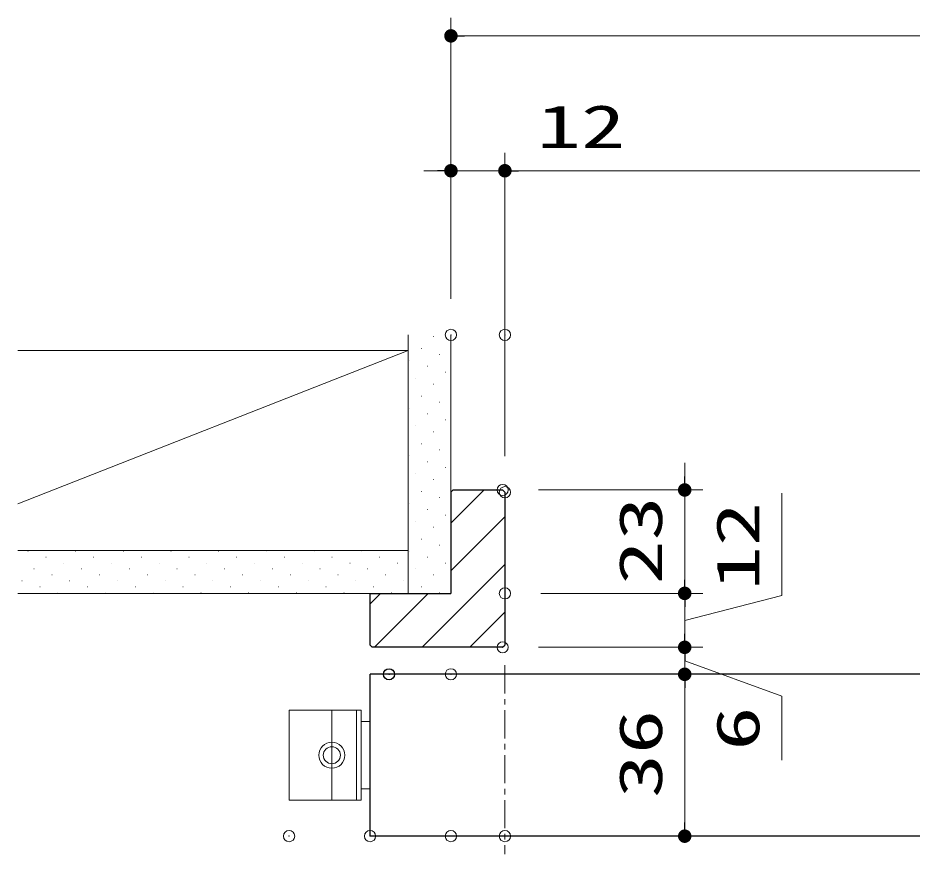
# Model space of a CAD drawing. Units: millimetres, scale not verified. Extents: x -1306 to 1306, y -607 to 607.
# Drawn here: x -1032.2 to -833.2, y -344.6 to -158.6 of the extents above; entities that cross this region are included whole.
import ezdxf
from ezdxf.enums import TextEntityAlignment as Align

# ---------------------------------------------------------------- set-up
doc = ezdxf.new("R2010")
doc.units = ezdxf.units.MM
doc.header["$LTSCALE"] = 5
doc.header["$PDMODE"] = 32
doc.header["$PDSIZE"] = 2.5
doc.linetypes.add('USER3', pattern=[2, 1.25, -0.25, 0.25, -0.25])
for name, color, linetype, lineweight in [('0-1_線(黄)', 2, 'Continuous', 15), ('0-3_ハッチング', 6, 'Continuous', 9), ('0-4_線(白)', 7, 'Continuous', 30), ('0-5_線(水)', 4, 'Continuous', 9), ('0-6_寸法線', 3, 'Continuous', 13), ('0-7_0', 3, 'Continuous', 25), ('0-8_DEFPOINTS', 7, 'Continuous', 5), ('0-A_中心線', 3, 'USER3', 9)]:
    doc.layers.add(name, color=color, linetype=linetype, lineweight=lineweight)
doc.layers.add('0-C__0-0_FRAME20', color=4, linetype='Continuous')
doc.styles.add('ＭＳ ゴシック', font='')
doc.styles.get('ＭＳ ゴシック').set_extended_font_data('MS Gothic')

# ---------------------------------------------------------------- blocks, each defined once
blk = doc.blocks.new('_DOT')
at = {"layer": '0-7_0'}
blk.add_line((-2.5, 0), (-5, 0), dxfattribs=at)
for points in [[(0, 0), (-2.5, 0), (-2.48, 0.313)], [(0, 0), (-2.48, -0.313), (-2.5, 0)], [(0, 0), (-2.48, 0.313), (-2.421, 0.622)], [(0, 0), (-2.421, -0.622), (-2.48, -0.313)], [(0, 0), (-2.421, 0.622), (-2.324, 0.92)], [(0, 0), (-2.324, -0.92), (-2.421, -0.622)], [(0, 0), (-2.324, 0.92), (-2.191, 1.204)], [(0, 0), (-2.191, -1.204), (-2.324, -0.92)], [(0, 0), (-2.191, 1.204), (-2.023, 1.469)], [(0, 0), (-2.023, -1.469), (-2.191, -1.204)], [(0, 0), (-2.023, 1.469), (-1.822, 1.711)], [(0, 0), (-1.822, -1.711), (-2.023, -1.469)], [(0, 0), (-1.822, 1.711), (-1.594, 1.926)], [(0, 0), (-1.594, -1.926), (-1.822, -1.711)], [(0, 0), (-1.594, 1.926), (-1.34, 2.111)], [(0, 0), (-1.34, -2.111), (-1.594, -1.926)], [(0, 0), (-1.34, 2.111), (-1.064, 2.262)], [(0, 0), (-1.064, -2.262), (-1.34, -2.111)], [(0, 0), (-1.064, 2.262), (-0.773, 2.378)], [(0, 0), (-0.773, -2.378), (-1.064, -2.262)], [(0, 0), (-0.773, 2.378), (-0.468, 2.456)], [(0, 0), (-0.468, -2.456), (-0.773, -2.378)], [(0, 0), (-0.468, 2.456), (-0.157, 2.495)], [(0, 0), (-0.157, -2.495), (-0.468, -2.456)], [(0, 0), (-0.157, 2.495), (0.157, 2.495)], [(0, 0), (0.157, -2.495), (-0.157, -2.495)], [(0, 0), (0.157, 2.495), (0.468, 2.456)], [(0, 0), (0.468, 2.456), (0.773, 2.378)], [(0, 0), (0.773, 2.378), (1.064, 2.262)], [(0, 0), (1.064, 2.262), (1.34, 2.111)], [(0, 0), (1.34, 2.111), (1.594, 1.926)], [(0, 0), (1.594, 1.926), (1.822, 1.711)], [(0, 0), (1.822, 1.711), (2.023, 1.469)], [(0, 0), (2.023, 1.469), (2.191, 1.204)], [(0, 0), (2.191, 1.204), (2.324, 0.92)], [(0, 0), (2.324, 0.92), (2.421, 0.622)], [(0, 0), (2.421, 0.622), (2.48, 0.313)], [(0, 0), (2.48, 0.313), (2.5, 0)], [(0, 0), (0.468, -2.456), (0.157, -2.495)], [(0, 0), (0.773, -2.378), (0.468, -2.456)], [(0, 0), (1.064, -2.262), (0.773, -2.378)], [(0, 0), (1.34, -2.111), (1.064, -2.262)], [(0, 0), (1.594, -1.926), (1.34, -2.111)], [(0, 0), (1.822, -1.711), (1.594, -1.926)], [(0, 0), (2.023, -1.469), (1.822, -1.711)], [(0, 0), (2.191, -1.204), (2.023, -1.469)], [(0, 0), (2.324, -0.92), (2.191, -1.204)], [(0, 0), (2.421, -0.622), (2.324, -0.92)], [(0, 0), (2.48, -0.313), (2.421, -0.622)], [(0, 0), (2.5, 0), (2.48, -0.313)]]:
    blk.add_solid(points, dxfattribs=at)

msp = doc.modelspace()

# ---------------------------------------------------------------- linework, layer by layer
at = {"layer": '0-1_線(黄)'}
for p, q in [((-945.321, -286.642), (-945.321, -229.142)), ((-935.821, -286.642), (-935.821, -229.142)), ((-945.321, -277.142), (-1032.159, -277.142)), ((-935.821, -286.642), (-1032.159, -286.642))]:
    msp.add_line(p, q, dxfattribs=at)
msp.add_lwpolyline([(-1032.159, -232.642), (-945.321, -232.642), (-1032.159, -266.697)], dxfattribs=at)
at = {"layer": '0-3_ハッチング'}
for p, q in [((-939.766, -229.507), (-939.716, -229.507)), ((-942.417, -232.159), (-942.367, -232.159)), ((-938.44, -233.485), (-938.39, -233.485)), ((-945.069, -234.811), (-945.019, -234.811)), ((-941.092, -236.136), (-941.042, -236.136)), ((-937.114, -237.462), (-937.064, -237.462)), ((-943.743, -238.788), (-943.693, -238.788)), ((-939.766, -240.114), (-939.716, -240.114)), ((-942.417, -242.765), (-942.367, -242.765)), ((-938.44, -244.091), (-938.39, -244.091)), ((-945.069, -245.417), (-945.019, -245.417)), ((-941.092, -246.743), (-941.042, -246.743)), ((-937.114, -248.069), (-937.064, -248.069)), ((-943.743, -249.395), (-943.693, -249.395)), ((-939.766, -250.72), (-939.716, -250.72)), ((-942.417, -253.372), (-942.367, -253.372)), ((-945.069, -256.024), (-945.019, -256.024)), ((-938.44, -254.698), (-938.39, -254.698)), ((-941.092, -257.35), (-941.042, -257.35)), ((-943.743, -260.001), (-943.693, -260.001)), ((-937.114, -258.675), (-937.064, -258.675)), ((-939.766, -261.327), (-939.716, -261.327)), ((-942.417, -263.979), (-942.367, -263.979)), ((-935.821, -271.001), (-928.462, -263.642)), ((-938.44, -265.304), (-938.39, -265.304)), ((-945.069, -266.63), (-945.019, -266.63)), ((-941.092, -267.956), (-941.042, -267.956)), ((-937.114, -269.282), (-937.064, -269.282)), ((-935.821, -281.608), (-923.821, -269.608)), ((-943.743, -270.608), (-943.693, -270.608)), ((-939.766, -271.934), (-939.716, -271.934)), ((-942.417, -274.585), (-942.367, -274.585)), ((-938.44, -275.911), (-938.39, -275.911)), ((-1029.922, -277.237), (-1029.872, -277.237)), ((-1019.315, -277.237), (-1019.265, -277.237)), ((-1008.709, -277.237), (-1008.659, -277.237)), ((-998.102, -277.237), (-998.052, -277.237)), ((-987.496, -277.237), (-987.446, -277.237)), ((-976.889, -277.237), (-976.839, -277.237)), ((-966.282, -277.237), (-966.232, -277.237)), ((-955.676, -277.237), (-955.626, -277.237)), ((-945.069, -277.237), (-945.019, -277.237)), ((-1025.944, -278.563), (-1025.894, -278.563)), ((-1021.967, -279.889), (-1021.917, -279.889)), ((-1015.338, -278.563), (-1015.288, -278.563)), ((-1011.36, -279.889), (-1011.31, -279.889)), ((-1004.731, -278.563), (-1004.681, -278.563)), ((-1000.754, -279.889), (-1000.704, -279.889)), ((-994.125, -278.563), (-994.075, -278.563)), ((-990.147, -279.889), (-990.097, -279.889)), ((-983.518, -278.563), (-983.468, -278.563)), ((-979.541, -279.889), (-979.491, -279.889)), ((-972.911, -278.563), (-972.861, -278.563)), ((-968.934, -279.889), (-968.884, -279.889)), ((-962.305, -278.563), (-962.255, -278.563)), ((-958.327, -279.889), (-958.277, -279.889)), ((-951.698, -278.563), (-951.648, -278.563)), ((-947.721, -279.889), (-947.671, -279.889)), ((-942.249, -298.642), (-923.821, -280.214)), ((-941.092, -278.563), (-941.042, -278.563)), ((-937.114, -279.889), (-937.064, -279.889)), ((-1028.596, -281.214), (-1028.546, -281.214)), ((-1017.99, -281.214), (-1017.94, -281.214)), ((-1007.383, -281.214), (-1007.333, -281.214)), ((-996.776, -281.214), (-996.726, -281.214)), ((-986.17, -281.214), (-986.12, -281.214)), ((-975.563, -281.214), (-975.513, -281.214)), ((-964.956, -281.214), (-964.906, -281.214)), ((-954.35, -281.214), (-954.3, -281.214)), ((-943.743, -281.214), (-943.693, -281.214)), ((-1031.248, -283.866), (-1031.198, -283.866)), ((-1024.619, -282.54), (-1024.569, -282.54)), ((-1020.641, -283.866), (-1020.591, -283.866)), ((-1014.012, -282.54), (-1013.962, -282.54)), ((-1010.035, -283.866), (-1009.985, -283.866)), ((-1003.405, -282.54), (-1003.355, -282.54)), ((-999.428, -283.866), (-999.378, -283.866)), ((-992.799, -282.54), (-992.749, -282.54)), ((-988.821, -283.866), (-988.771, -283.866)), ((-982.192, -282.54), (-982.142, -282.54)), ((-978.215, -283.866), (-978.165, -283.866)), ((-971.586, -282.54), (-971.536, -282.54)), ((-967.608, -283.866), (-967.558, -283.866)), ((-960.979, -282.54), (-960.929, -282.54)), ((-957.002, -283.866), (-956.952, -283.866)), ((-950.372, -282.54), (-950.322, -282.54)), ((-946.395, -283.866), (-946.345, -283.866)), ((-939.766, -282.54), (-939.716, -282.54)), ((-1027.27, -285.192), (-1027.22, -285.192)), ((-1016.664, -285.192), (-1016.614, -285.192)), ((-1006.057, -285.192), (-1006.007, -285.192)), ((-995.45, -285.192), (-995.4, -285.192)), ((-984.844, -285.192), (-984.794, -285.192)), ((-974.237, -285.192), (-974.187, -285.192)), ((-963.631, -285.192), (-963.581, -285.192)), ((-953.024, -285.192), (-952.974, -285.192)), ((-942.417, -285.192), (-942.367, -285.192)), ((-1023.293, -286.518), (-1023.243, -286.518)), ((-1012.686, -286.518), (-1012.636, -286.518)), ((-1002.08, -286.518), (-1002.03, -286.518)), ((-991.473, -286.518), (-991.423, -286.518)), ((-980.866, -286.518), (-980.816, -286.518)), ((-970.26, -286.518), (-970.21, -286.518)), ((-959.653, -286.518), (-959.603, -286.518)), ((-953.821, -289.001), (-951.462, -286.642)), ((-952.856, -298.642), (-940.856, -286.642)), ((-949.047, -286.518), (-948.997, -286.518)), ((-938.44, -286.518), (-938.39, -286.518)), ((-931.642, -298.642), (-923.821, -290.821))]:
    msp.add_line(p, q, dxfattribs=at)
at = {"layer": '0-4_線(白)'}
for p, q in [((-935.821, -264.142), (-935.321, -263.642)), ((-935.821, -264.142), (-935.821, -286.642)), ((-935.321, -263.642), (-924.321, -263.642)), ((-923.821, -264.142), (-924.321, -263.642)), ((-923.821, -264.142), (-923.821, -298.142)), ((-953.821, -286.642), (-935.821, -286.642)), ((-953.821, -298.142), (-953.821, -286.642)), ((-953.821, -298.142), (-953.321, -298.642)), ((-924.321, -298.642), (-923.821, -298.142)), ((-924.321, -298.642), (-953.321, -298.642)), ((-953.821, -340.642), (-953.821, -304.642)), ((-757.819, -304.642), (-953.821, -304.642)), ((-757.819, -340.642), (-953.821, -340.642))]:
    msp.add_line(p, q, dxfattribs=at)
at = {"layer": '0-5_線(水)'}
for p, q in [((-971.821, -332.642), (-971.821, -312.642)), ((-971.821, -312.642), (-955.821, -312.642)), ((-962.321, -312.642), (-962.321, -332.642)), ((-956.821, -332.642), (-956.821, -312.642)), ((-955.821, -332.642), (-955.821, -312.642)), ((-953.821, -315.142), (-955.821, -315.142)), ((-953.821, -330.142), (-955.821, -330.142)), ((-971.821, -332.642), (-955.821, -332.642))]:
    msp.add_line(p, q, dxfattribs=at)
for radius in [2.9, 1.9]:
    msp.add_circle((-962.321, -322.642), radius, dxfattribs=at)
at = {"layer": '0-6_寸法線'}
for p, q in [((-935.821, -221.142), (-935.821, -158.642)), ((-932.821, -162.642), (-658.821, -162.642)), ((-935.821, -221.142), (-935.821, -188.642)), ((-923.821, -256.142), (-923.821, -188.642)), ((-923.821, -221.142), (-923.821, -188.642)), ((-938.821, -192.642), (-941.821, -192.642)), ((-935.821, -192.642), (-923.821, -192.642)), ((-920.821, -192.642), (-670.821, -192.642)), ((-920.821, -192.642), (-895.059, -192.642)), ((-883.821, -260.642), (-883.821, -257.642)), ((-916.321, -263.642), (-879.821, -263.642)), ((-883.821, -263.642), (-883.821, -286.642)), ((-883.821, -283.642), (-883.821, -280.642)), ((-915.821, -286.642), (-879.821, -286.642)), ((-915.821, -286.642), (-879.821, -286.642)), ((-883.821, -286.642), (-883.821, -298.642)), ((-883.821, -286.642), (-883.821, -298.642)), ((-883.821, -289.642), (-883.821, -292.642)), ((-883.821, -295.642), (-883.821, -292.642)), ((-916.321, -298.642), (-879.821, -298.642)), ((-916.321, -298.642), (-879.821, -298.642)), ((-883.821, -298.642), (-883.821, -304.642)), ((-883.821, -298.642), (-883.821, -304.642)), ((-883.821, -301.642), (-883.821, -304.642)), ((-927.821, -304.642), (-879.821, -304.642)), ((-927.821, -304.642), (-879.821, -304.642)), ((-883.821, -307.642), (-883.821, -310.642)), ((-883.821, -307.642), (-883.821, -337.642)), ((-927.821, -340.642), (-879.821, -340.642))]:
    msp.add_line(p, q, dxfattribs=at)
for points in [[(-883.821, -292.642), (-862.191, -287.091), (-862.191, -264.329)], [(-883.821, -301.642), (-862.191, -309.534), (-862.191, -323.725)]]:
    msp.add_lwpolyline(points, dxfattribs=at)
at = {"layer": '0-8_DEFPOINTS'}
for p in [(-923.821, -192.642), (-935.821, -229.142), (-935.821, -229.142), (-923.821, -229.142), (-924.321, -263.642), (-923.821, -264.142), (-923.821, -286.642), (-923.821, -286.642), (-883.821, -286.642), (-924.321, -298.642), (-883.821, -298.642), (-935.821, -304.642), (-883.821, -304.642), (-971.821, -340.642), (-953.821, -340.642), (-935.821, -340.642), (-923.821, -340.642), (-883.821, -340.642)]:
    msp.add_point(p, dxfattribs=at)
at = {"layer": '0-A_中心線'}
msp.add_line((-923.821, -302.642), (-923.821, -344.637), dxfattribs=at)
at = {"layer": '0-C__0-0_FRAME20'}
msp.add_point((-949.597, -304.642), dxfattribs=at)

# ---------------------------------------------------------------- block references
at = {"layer": '0-6_寸法線', "xscale": 0.6, "yscale": 0.6}
for p, rotation in [((-935.821, -162.642), 180), ((-923.821, -192.642), 180), ((-923.821, -192.642), 180), ((-883.821, -263.642), 270), ((-883.821, -286.642), 270), ((-883.821, -286.642), 90), ((-883.821, -298.642), 270), ((-883.821, -298.642), 90), ((-883.821, -304.642), 90), ((-883.821, -304.642), 90), ((-883.821, -340.642), 270)]:
    msp.add_blockref('_DOT', p, dxfattribs=dict(at, rotation=rotation))
msp.add_blockref('_DOT', (-935.821, -192.642), dxfattribs=at)

# ---------------------------------------------------------------- texts
at = {"layer": '0-6_寸法線', "style": 'ＭＳ ゴシック', "width": 1.5}
msp.add_text('12', height=9.604, dxfattribs=at).set_placement((-916.678, -190.493), align=Align.BOTTOM_LEFT)
for s, p in [('23', (-885.971, -284.666)), ('12', (-864.341, -285.948)), ('36', (-885.971, -332.166)), ('6', (-864.341, -321.629))]:
    msp.add_text(s, height=9.604, rotation=90, dxfattribs=at).set_placement(p, align=Align.BOTTOM_LEFT)

doc.saveas('drawing.dxf')
